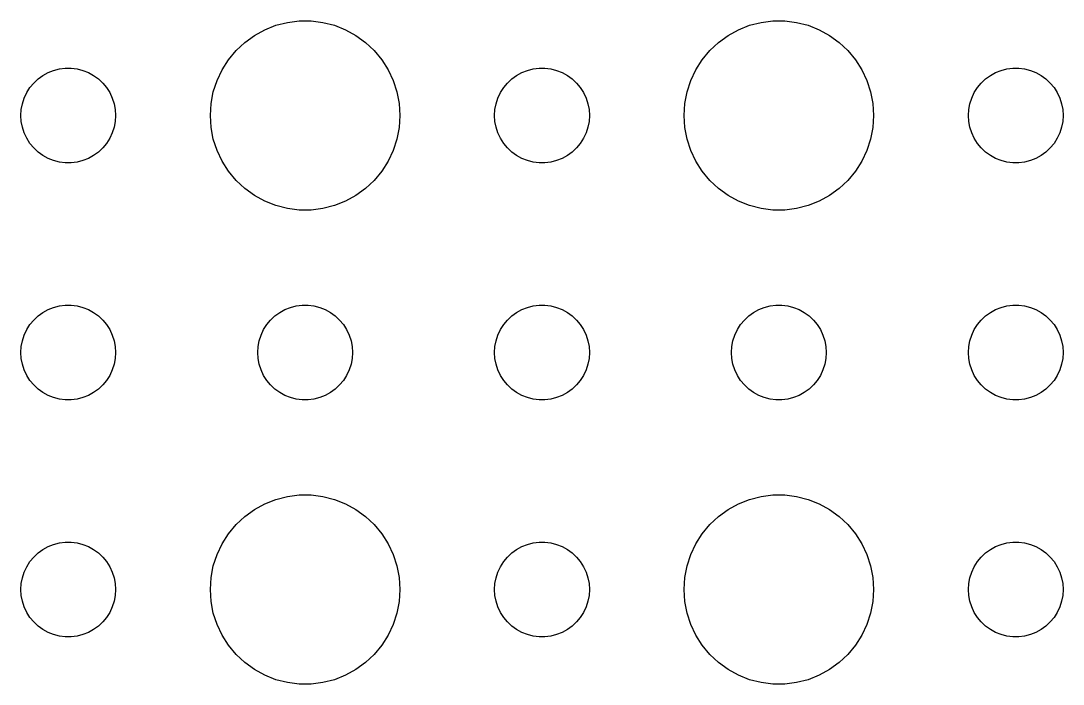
# Model space of a CAD drawing. Header units: metres. Extents: x -134 to 134, y -134 to 134.
# Drawn here: x 28.5 to 61.5, y 79.51 to 100.49 of the extents above; entities that cross this region are included whole.
import ezdxf

# ---------------------------------------------------------------- set-up
doc = ezdxf.new("R2010")
doc.units = ezdxf.units.M

msp = doc.modelspace()

# ---------------------------------------------------------------- linework, layer by layer
for p, q in [((36.2227, 100.214), (36.5729, 100.353)), ((36.5729, 100.353), (36.9379, 100.447)), ((36.9379, 100.447), (37.3116, 100.494)), ((37.3116, 100.494), (37.6884, 100.494)), ((37.6884, 100.494), (38.0621, 100.447)), ((38.0621, 100.447), (38.427, 100.353)), ((38.427, 100.353), (38.7773, 100.214)), ((51.2227, 100.214), (51.5729, 100.353)), ((51.5729, 100.353), (51.9379, 100.447)), ((51.9379, 100.447), (52.3116, 100.494)), ((52.3116, 100.494), (52.6884, 100.494)), ((52.6884, 100.494), (53.0621, 100.447)), ((53.0621, 100.447), (53.427, 100.353)), ((53.427, 100.353), (53.7773, 100.214)), ((35.5877, 99.8115), (35.8925, 100.033)), ((35.8925, 100.033), (36.2227, 100.214)), ((38.7773, 100.214), (39.1075, 100.033)), ((39.1075, 100.033), (39.4123, 99.8115)), ((50.5877, 99.8115), (50.8925, 100.033)), ((50.8925, 100.033), (51.2227, 100.214)), ((53.7773, 100.214), (54.1075, 100.033)), ((54.1075, 100.033), (54.4123, 99.8115)), ((35.3131, 99.5536), (35.5877, 99.8115)), ((39.4123, 99.8115), (39.6869, 99.5536)), ((50.3131, 99.5536), (50.5877, 99.8115)), ((54.4123, 99.8115), (54.6869, 99.5536)), ((35.0729, 99.2634), (35.3131, 99.5536)), ((39.6869, 99.5536), (39.927, 99.2634)), ((50.0729, 99.2634), (50.3131, 99.5536)), ((54.6869, 99.5536), (54.927, 99.2634)), ((34.8711, 98.9453), (35.0729, 99.2634)), ((39.927, 99.2634), (40.1289, 98.9453)), ((49.8711, 98.9453), (50.0729, 99.2634)), ((54.927, 99.2634), (55.1289, 98.9453)), ((29.0439, 98.6558), (29.1963, 98.7665)), ((29.1963, 98.7665), (29.3613, 98.8572)), ((29.3613, 98.8572), (29.5365, 98.9266)), ((29.5365, 98.9266), (29.7189, 98.9734)), ((29.7189, 98.9734), (29.9058, 98.997)), ((29.9058, 98.997), (30.0942, 98.997)), ((30.0942, 98.997), (30.2811, 98.9734)), ((30.2811, 98.9734), (30.4635, 98.9266)), ((30.4635, 98.9266), (30.6387, 98.8572)), ((30.6387, 98.8572), (30.8037, 98.7665)), ((30.8037, 98.7665), (30.9561, 98.6558)), ((34.7107, 98.6044), (34.8711, 98.9453)), ((40.1289, 98.9453), (40.2893, 98.6044)), ((44.0439, 98.6558), (44.1963, 98.7665)), ((44.1963, 98.7665), (44.3613, 98.8572)), ((44.3613, 98.8572), (44.5365, 98.9266)), ((44.5365, 98.9266), (44.7189, 98.9734)), ((44.7189, 98.9734), (44.9058, 98.997)), ((44.9058, 98.997), (45.0942, 98.997)), ((45.0942, 98.997), (45.2811, 98.9734)), ((45.2811, 98.9734), (45.4635, 98.9266)), ((45.4635, 98.9266), (45.6387, 98.8572)), ((45.6387, 98.8572), (45.8037, 98.7665)), ((45.8037, 98.7665), (45.9561, 98.6558)), ((49.7107, 98.6044), (49.8711, 98.9453)), ((55.1289, 98.9453), (55.2893, 98.6044)), ((59.0439, 98.6558), (59.1963, 98.7665)), ((59.1963, 98.7665), (59.3613, 98.8572)), ((59.3613, 98.8572), (59.5365, 98.9266)), ((59.5365, 98.9266), (59.7189, 98.9734)), ((59.7189, 98.9734), (59.9058, 98.997)), ((59.9058, 98.997), (60.0942, 98.997)), ((60.0942, 98.997), (60.2811, 98.9734)), ((60.2811, 98.9734), (60.4635, 98.9266)), ((60.4635, 98.9266), (60.6387, 98.8572)), ((60.6387, 98.8572), (60.8037, 98.7665)), ((60.8037, 98.7665), (60.9561, 98.6558)), ((28.6855, 98.2226), (28.7865, 98.3817)), ((28.7865, 98.3817), (28.9065, 98.5268)), ((28.9065, 98.5268), (29.0439, 98.6558)), ((30.9561, 98.6558), (31.0934, 98.5268)), ((31.0934, 98.5268), (31.2135, 98.3817)), ((31.2135, 98.3817), (31.3145, 98.2226)), ((34.5942, 98.2461), (34.7107, 98.6044)), ((40.2893, 98.6044), (40.4057, 98.2461)), ((43.6855, 98.2226), (43.7865, 98.3817)), ((43.7865, 98.3817), (43.9065, 98.5268)), ((43.9065, 98.5268), (44.0439, 98.6558)), ((45.9561, 98.6558), (46.0934, 98.5268)), ((46.0934, 98.5268), (46.2135, 98.3817)), ((46.2135, 98.3817), (46.3145, 98.2226)), ((49.5942, 98.2461), (49.7107, 98.6044)), ((55.2893, 98.6044), (55.4057, 98.2461)), ((58.6855, 98.2226), (58.7865, 98.3817)), ((58.7865, 98.3817), (58.9065, 98.5268)), ((58.9065, 98.5268), (59.0439, 98.6558)), ((60.9561, 98.6558), (61.0934, 98.5268)), ((61.0934, 98.5268), (61.2135, 98.3817)), ((61.2135, 98.3817), (61.3145, 98.2226)), ((28.5471, 97.873), (28.6053, 98.0522)), ((28.6053, 98.0522), (28.6855, 98.2226)), ((31.3145, 98.2226), (31.3947, 98.0522)), ((31.3947, 98.0522), (31.4529, 97.873)), ((34.5237, 97.876), (34.5942, 98.2461)), ((40.4057, 98.2461), (40.4763, 97.876)), ((43.5471, 97.873), (43.6053, 98.0522)), ((43.6053, 98.0522), (43.6855, 98.2226)), ((46.3145, 98.2226), (46.3947, 98.0522)), ((46.3947, 98.0522), (46.4529, 97.873)), ((49.5237, 97.876), (49.5942, 98.2461)), ((55.4057, 98.2461), (55.4763, 97.876)), ((58.5471, 97.873), (58.6053, 98.0522)), ((58.6053, 98.0522), (58.6855, 98.2226)), ((61.3145, 98.2226), (61.3947, 98.0522)), ((61.3947, 98.0522), (61.4529, 97.873)), ((28.5, 97.5), (28.5118, 97.688)), ((28.5118, 97.688), (28.5471, 97.873)), ((31.4529, 97.873), (31.4882, 97.688)), ((31.4882, 97.688), (31.5, 97.5)), ((34.5, 97.5), (34.5237, 97.876)), ((40.4763, 97.876), (40.5, 97.5)), ((43.5, 97.5), (43.5118, 97.688)), ((43.5118, 97.688), (43.5471, 97.873)), ((46.4529, 97.873), (46.4882, 97.688)), ((46.4882, 97.688), (46.5, 97.5)), ((49.5, 97.5), (49.5237, 97.876)), ((55.4763, 97.876), (55.5, 97.5)), ((58.5, 97.5), (58.5118, 97.688)), ((58.5118, 97.688), (58.5471, 97.873)), ((61.4529, 97.873), (61.4882, 97.688)), ((61.4882, 97.688), (61.5, 97.5)), ((28.5118, 97.312), (28.5, 97.5)), ((31.5, 97.5), (31.4882, 97.312)), ((34.5237, 97.124), (34.5, 97.5)), ((40.5, 97.5), (40.4763, 97.124)), ((43.5118, 97.312), (43.5, 97.5)), ((46.5, 97.5), (46.4882, 97.312)), ((49.5237, 97.124), (49.5, 97.5)), ((55.5, 97.5), (55.4763, 97.124)), ((58.5118, 97.312), (58.5, 97.5)), ((61.5, 97.5), (61.4882, 97.312)), ((28.5471, 97.127), (28.5118, 97.312)), ((28.6053, 96.9478), (28.5471, 97.127)), ((31.4529, 97.127), (31.3947, 96.9478)), ((31.4882, 97.312), (31.4529, 97.127)), ((34.5942, 96.7539), (34.5237, 97.124)), ((40.4763, 97.124), (40.4057, 96.7539)), ((43.5471, 97.127), (43.5118, 97.312)), ((43.6053, 96.9478), (43.5471, 97.127)), ((46.4529, 97.127), (46.3947, 96.9478)), ((46.4882, 97.312), (46.4529, 97.127)), ((49.5942, 96.7539), (49.5237, 97.124)), ((55.4763, 97.124), (55.4057, 96.7539)), ((58.5471, 97.127), (58.5118, 97.312)), ((58.6053, 96.9478), (58.5471, 97.127)), ((61.4529, 97.127), (61.3947, 96.9478)), ((61.4882, 97.312), (61.4529, 97.127)), ((28.6855, 96.7774), (28.6053, 96.9478)), ((28.7865, 96.6183), (28.6855, 96.7774)), ((31.3145, 96.7774), (31.2135, 96.6183)), ((31.3947, 96.9478), (31.3145, 96.7774)), ((34.7107, 96.3956), (34.5942, 96.7539)), ((40.4057, 96.7539), (40.2893, 96.3956)), ((43.6855, 96.7774), (43.6053, 96.9478)), ((43.7865, 96.6183), (43.6855, 96.7774)), ((46.3145, 96.7774), (46.2135, 96.6183)), ((46.3947, 96.9478), (46.3145, 96.7774)), ((49.7107, 96.3956), (49.5942, 96.7539)), ((55.4057, 96.7539), (55.2893, 96.3956)), ((58.6855, 96.7774), (58.6053, 96.9478)), ((58.7865, 96.6183), (58.6855, 96.7774)), ((61.3145, 96.7774), (61.2135, 96.6183)), ((61.3947, 96.9478), (61.3145, 96.7774)), ((28.9065, 96.4732), (28.7865, 96.6183)), ((29.0439, 96.3442), (28.9065, 96.4732)), ((31.0934, 96.4732), (30.9561, 96.3442)), ((31.2135, 96.6183), (31.0934, 96.4732)), ((34.8711, 96.0547), (34.7107, 96.3956)), ((40.2893, 96.3956), (40.1289, 96.0547)), ((43.9065, 96.4732), (43.7865, 96.6183)), ((44.0439, 96.3442), (43.9065, 96.4732)), ((46.0934, 96.4732), (45.9561, 96.3442)), ((46.2135, 96.6183), (46.0934, 96.4732)), ((49.8711, 96.0547), (49.7107, 96.3956)), ((55.2893, 96.3956), (55.1289, 96.0547)), ((58.9065, 96.4732), (58.7865, 96.6183)), ((59.0439, 96.3442), (58.9065, 96.4732)), ((61.0934, 96.4732), (60.9561, 96.3442)), ((61.2135, 96.6183), (61.0934, 96.4732)), ((29.1963, 96.2335), (29.0439, 96.3442)), ((29.3613, 96.1428), (29.1963, 96.2335)), ((29.5365, 96.0734), (29.3613, 96.1428)), ((29.7189, 96.0266), (29.5365, 96.0734)), ((30.4635, 96.0734), (30.2811, 96.0266)), ((30.6387, 96.1428), (30.4635, 96.0734)), ((30.8037, 96.2335), (30.6387, 96.1428)), ((30.9561, 96.3442), (30.8037, 96.2335)), ((35.0729, 95.7366), (34.8711, 96.0547)), ((40.1289, 96.0547), (39.927, 95.7366)), ((44.1963, 96.2335), (44.0439, 96.3442)), ((44.3613, 96.1428), (44.1963, 96.2335)), ((44.5365, 96.0734), (44.3613, 96.1428)), ((44.7189, 96.0266), (44.5365, 96.0734)), ((45.4635, 96.0734), (45.2811, 96.0266)), ((45.6387, 96.1428), (45.4635, 96.0734)), ((45.8037, 96.2335), (45.6387, 96.1428)), ((45.9561, 96.3442), (45.8037, 96.2335)), ((50.0729, 95.7366), (49.8711, 96.0547)), ((55.1289, 96.0547), (54.927, 95.7366)), ((59.1963, 96.2335), (59.0439, 96.3442)), ((59.3613, 96.1428), (59.1963, 96.2335)), ((59.5365, 96.0734), (59.3613, 96.1428)), ((59.7189, 96.0266), (59.5365, 96.0734)), ((60.4635, 96.0734), (60.2811, 96.0266)), ((60.6387, 96.1428), (60.4635, 96.0734)), ((60.8037, 96.2335), (60.6387, 96.1428)), ((60.9561, 96.3442), (60.8037, 96.2335)), ((29.9058, 96.003), (29.7189, 96.0266)), ((30.0942, 96.003), (29.9058, 96.003)), ((30.2811, 96.0266), (30.0942, 96.003)), ((35.3131, 95.4464), (35.0729, 95.7366)), ((39.927, 95.7366), (39.6869, 95.4464)), ((44.9058, 96.003), (44.7189, 96.0266)), ((45.0942, 96.003), (44.9058, 96.003)), ((45.2811, 96.0266), (45.0942, 96.003)), ((50.3131, 95.4464), (50.0729, 95.7366)), ((54.927, 95.7366), (54.6869, 95.4464)), ((59.9058, 96.003), (59.7189, 96.0266)), ((60.0942, 96.003), (59.9058, 96.003)), ((60.2811, 96.0266), (60.0942, 96.003)), ((35.5877, 95.1885), (35.3131, 95.4464)), ((39.6869, 95.4464), (39.4123, 95.1885)), ((50.5877, 95.1885), (50.3131, 95.4464)), ((54.6869, 95.4464), (54.4123, 95.1885)), ((35.8925, 94.967), (35.5877, 95.1885)), ((39.4123, 95.1885), (39.1075, 94.967)), ((50.8925, 94.967), (50.5877, 95.1885)), ((54.4123, 95.1885), (54.1075, 94.967)), ((36.2227, 94.7855), (35.8925, 94.967)), ((36.5729, 94.6468), (36.2227, 94.7855)), ((38.7773, 94.7855), (38.427, 94.6468)), ((39.1075, 94.967), (38.7773, 94.7855)), ((51.2227, 94.7855), (50.8925, 94.967)), ((51.5729, 94.6468), (51.2227, 94.7855)), ((53.7773, 94.7855), (53.427, 94.6468)), ((54.1075, 94.967), (53.7773, 94.7855)), ((36.9379, 94.5531), (36.5729, 94.6468)), ((37.3116, 94.5059), (36.9379, 94.5531)), ((37.6884, 94.5059), (37.3116, 94.5059)), ((38.0621, 94.5531), (37.6884, 94.5059)), ((38.427, 94.6468), (38.0621, 94.5531)), ((51.9379, 94.5531), (51.5729, 94.6468)), ((52.3116, 94.5059), (51.9379, 94.5531)), ((52.6884, 94.5059), (52.3116, 94.5059)), ((53.0621, 94.5531), (52.6884, 94.5059)), ((53.427, 94.6468), (53.0621, 94.5531)), ((29.3613, 91.3572), (29.5365, 91.4266)), ((29.5365, 91.4266), (29.7189, 91.4734)), ((29.7189, 91.4734), (29.9058, 91.497)), ((29.9058, 91.497), (30.0942, 91.497)), ((30.0942, 91.497), (30.2811, 91.4734)), ((30.2811, 91.4734), (30.4635, 91.4266)), ((30.4635, 91.4266), (30.6387, 91.3572)), ((36.8613, 91.3572), (37.0365, 91.4266)), ((37.0365, 91.4266), (37.2189, 91.4734)), ((37.2189, 91.4734), (37.4058, 91.497)), ((37.4058, 91.497), (37.5942, 91.497)), ((37.5942, 91.497), (37.7811, 91.4734)), ((37.7811, 91.4734), (37.9635, 91.4266)), ((37.9635, 91.4266), (38.1387, 91.3572)), ((44.3613, 91.3572), (44.5365, 91.4266)), ((44.5365, 91.4266), (44.7189, 91.4734)), ((44.7189, 91.4734), (44.9058, 91.497)), ((44.9058, 91.497), (45.0942, 91.497)), ((45.0942, 91.497), (45.2811, 91.4734)), ((45.2811, 91.4734), (45.4635, 91.4266)), ((45.4635, 91.4266), (45.6387, 91.3572)), ((51.8613, 91.3572), (52.0365, 91.4266)), ((52.0365, 91.4266), (52.2189, 91.4734)), ((52.2189, 91.4734), (52.4058, 91.497)), ((52.4058, 91.497), (52.5942, 91.497)), ((52.5942, 91.497), (52.7811, 91.4734)), ((52.7811, 91.4734), (52.9635, 91.4266)), ((52.9635, 91.4266), (53.1387, 91.3572)), ((59.3613, 91.3572), (59.5365, 91.4266)), ((59.5365, 91.4266), (59.7189, 91.4734)), ((59.7189, 91.4734), (59.9058, 91.497)), ((59.9058, 91.497), (60.0942, 91.497)), ((60.0942, 91.497), (60.2811, 91.4734)), ((60.2811, 91.4734), (60.4635, 91.4266)), ((60.4635, 91.4266), (60.6387, 91.3572)), ((28.9065, 91.0268), (29.0439, 91.1558)), ((29.0439, 91.1558), (29.1963, 91.2665)), ((29.1963, 91.2665), (29.3613, 91.3572)), ((30.6387, 91.3572), (30.8037, 91.2665)), ((30.8037, 91.2665), (30.9561, 91.1558)), ((30.9561, 91.1558), (31.0934, 91.0268)), ((36.4065, 91.0268), (36.5439, 91.1558)), ((36.5439, 91.1558), (36.6963, 91.2665)), ((36.6963, 91.2665), (36.8613, 91.3572)), ((38.1387, 91.3572), (38.3037, 91.2665)), ((38.3037, 91.2665), (38.4561, 91.1558)), ((38.4561, 91.1558), (38.5934, 91.0268)), ((43.9065, 91.0268), (44.0439, 91.1558)), ((44.0439, 91.1558), (44.1963, 91.2665)), ((44.1963, 91.2665), (44.3613, 91.3572)), ((45.6387, 91.3572), (45.8037, 91.2665)), ((45.8037, 91.2665), (45.9561, 91.1558)), ((45.9561, 91.1558), (46.0934, 91.0268)), ((51.4065, 91.0268), (51.5439, 91.1558)), ((51.5439, 91.1558), (51.6963, 91.2665)), ((51.6963, 91.2665), (51.8613, 91.3572)), ((53.1387, 91.3572), (53.3037, 91.2665)), ((53.3037, 91.2665), (53.4561, 91.1558)), ((53.4561, 91.1558), (53.5934, 91.0268)), ((58.9065, 91.0268), (59.0439, 91.1558)), ((59.0439, 91.1558), (59.1963, 91.2665)), ((59.1963, 91.2665), (59.3613, 91.3572)), ((60.6387, 91.3572), (60.8037, 91.2665)), ((60.8037, 91.2665), (60.9561, 91.1558)), ((60.9561, 91.1558), (61.0934, 91.0268)), ((28.6855, 90.7226), (28.7865, 90.8817)), ((28.7865, 90.8817), (28.9065, 91.0268)), ((31.0934, 91.0268), (31.2135, 90.8817)), ((31.2135, 90.8817), (31.3145, 90.7226)), ((36.1855, 90.7226), (36.2865, 90.8817)), ((36.2865, 90.8817), (36.4065, 91.0268)), ((38.5934, 91.0268), (38.7135, 90.8817)), ((38.7135, 90.8817), (38.8145, 90.7226)), ((43.6855, 90.7226), (43.7865, 90.8817)), ((43.7865, 90.8817), (43.9065, 91.0268)), ((46.0934, 91.0268), (46.2135, 90.8817)), ((46.2135, 90.8817), (46.3145, 90.7226)), ((51.1855, 90.7226), (51.2865, 90.8817)), ((51.2865, 90.8817), (51.4065, 91.0268)), ((53.5934, 91.0268), (53.7135, 90.8817)), ((53.7135, 90.8817), (53.8145, 90.7226)), ((58.6855, 90.7226), (58.7865, 90.8817)), ((58.7865, 90.8817), (58.9065, 91.0268)), ((61.0934, 91.0268), (61.2135, 90.8817)), ((61.2135, 90.8817), (61.3145, 90.7226)), ((28.5471, 90.373), (28.6053, 90.5522)), ((28.6053, 90.5522), (28.6855, 90.7226)), ((31.3145, 90.7226), (31.3947, 90.5522)), ((31.3947, 90.5522), (31.4529, 90.373)), ((36.0471, 90.373), (36.1053, 90.5522)), ((36.1053, 90.5522), (36.1855, 90.7226)), ((38.8145, 90.7226), (38.8947, 90.5522)), ((38.8947, 90.5522), (38.9529, 90.373)), ((43.5471, 90.373), (43.6053, 90.5522)), ((43.6053, 90.5522), (43.6855, 90.7226)), ((46.3145, 90.7226), (46.3947, 90.5522)), ((46.3947, 90.5522), (46.4529, 90.373)), ((51.0471, 90.373), (51.1053, 90.5522)), ((51.1053, 90.5522), (51.1855, 90.7226)), ((53.8145, 90.7226), (53.8947, 90.5522)), ((53.8947, 90.5522), (53.9529, 90.373)), ((58.5471, 90.373), (58.6053, 90.5522)), ((58.6053, 90.5522), (58.6855, 90.7226)), ((61.3145, 90.7226), (61.3947, 90.5522)), ((61.3947, 90.5522), (61.4529, 90.373)), ((28.5, 90), (28.5118, 90.188)), ((28.5118, 90.188), (28.5471, 90.373)), ((31.4529, 90.373), (31.4882, 90.188)), ((31.4882, 90.188), (31.5, 90)), ((36, 90), (36.0118, 90.188)), ((36.0118, 90.188), (36.0471, 90.373)), ((38.9529, 90.373), (38.9882, 90.188)), ((38.9882, 90.188), (39, 90)), ((43.5, 90), (43.5118, 90.188)), ((43.5118, 90.188), (43.5471, 90.373)), ((46.4529, 90.373), (46.4882, 90.188)), ((46.4882, 90.188), (46.5, 90)), ((51, 90), (51.0118, 90.188)), ((51.0118, 90.188), (51.0471, 90.373)), ((53.9529, 90.373), (53.9882, 90.188)), ((53.9882, 90.188), (54, 90)), ((58.5, 90), (58.5118, 90.188)), ((58.5118, 90.188), (58.5471, 90.373)), ((61.4529, 90.373), (61.4882, 90.188)), ((61.4882, 90.188), (61.5, 90)), ((28.5118, 89.812), (28.5, 90)), ((28.5471, 89.627), (28.5118, 89.812)), ((31.4882, 89.812), (31.4529, 89.627)), ((31.5, 90), (31.4882, 89.812)), ((36.0118, 89.812), (36, 90)), ((36.0471, 89.627), (36.0118, 89.812)), ((38.9882, 89.812), (38.9529, 89.627)), ((39, 90), (38.9882, 89.812)), ((43.5118, 89.812), (43.5, 90)), ((43.5471, 89.627), (43.5118, 89.812)), ((46.4882, 89.812), (46.4529, 89.627)), ((46.5, 90), (46.4882, 89.812)), ((51.0118, 89.812), (51, 90)), ((51.0471, 89.627), (51.0118, 89.812)), ((53.9882, 89.812), (53.9529, 89.627)), ((54, 90), (53.9882, 89.812)), ((58.5118, 89.812), (58.5, 90)), ((58.5471, 89.627), (58.5118, 89.812)), ((61.4882, 89.812), (61.4529, 89.627)), ((61.5, 90), (61.4882, 89.812)), ((28.6053, 89.4478), (28.5471, 89.627)), ((28.6855, 89.2774), (28.6053, 89.4478)), ((31.3947, 89.4478), (31.3145, 89.2774)), ((31.4529, 89.627), (31.3947, 89.4478)), ((36.1053, 89.4478), (36.0471, 89.627)), ((36.1855, 89.2774), (36.1053, 89.4478)), ((38.8947, 89.4478), (38.8145, 89.2774)), ((38.9529, 89.627), (38.8947, 89.4478)), ((43.6053, 89.4478), (43.5471, 89.627)), ((43.6855, 89.2774), (43.6053, 89.4478)), ((46.3947, 89.4478), (46.3145, 89.2774)), ((46.4529, 89.627), (46.3947, 89.4478)), ((51.1053, 89.4478), (51.0471, 89.627)), ((51.1855, 89.2774), (51.1053, 89.4478)), ((53.8947, 89.4478), (53.8145, 89.2774)), ((53.9529, 89.627), (53.8947, 89.4478)), ((58.6053, 89.4478), (58.5471, 89.627)), ((58.6855, 89.2774), (58.6053, 89.4478)), ((61.3947, 89.4478), (61.3145, 89.2774)), ((61.4529, 89.627), (61.3947, 89.4478)), ((28.7865, 89.1183), (28.6855, 89.2774)), ((28.9065, 88.9732), (28.7865, 89.1183)), ((31.2135, 89.1183), (31.0934, 88.9732)), ((31.3145, 89.2774), (31.2135, 89.1183)), ((36.2865, 89.1183), (36.1855, 89.2774)), ((36.4065, 88.9732), (36.2865, 89.1183)), ((38.7135, 89.1183), (38.5934, 88.9732)), ((38.8145, 89.2774), (38.7135, 89.1183)), ((43.7865, 89.1183), (43.6855, 89.2774)), ((43.9065, 88.9732), (43.7865, 89.1183)), ((46.2135, 89.1183), (46.0934, 88.9732)), ((46.3145, 89.2774), (46.2135, 89.1183)), ((51.2865, 89.1183), (51.1855, 89.2774)), ((51.4065, 88.9732), (51.2865, 89.1183)), ((53.7135, 89.1183), (53.5934, 88.9732)), ((53.8145, 89.2774), (53.7135, 89.1183)), ((58.7865, 89.1183), (58.6855, 89.2774)), ((58.9065, 88.9732), (58.7865, 89.1183)), ((61.2135, 89.1183), (61.0934, 88.9732)), ((61.3145, 89.2774), (61.2135, 89.1183)), ((29.0439, 88.8442), (28.9065, 88.9732)), ((29.1963, 88.7335), (29.0439, 88.8442)), ((30.9561, 88.8442), (30.8037, 88.7335)), ((31.0934, 88.9732), (30.9561, 88.8442)), ((36.5439, 88.8442), (36.4065, 88.9732)), ((36.6963, 88.7335), (36.5439, 88.8442)), ((38.4561, 88.8442), (38.3037, 88.7335)), ((38.5934, 88.9732), (38.4561, 88.8442)), ((44.0439, 88.8442), (43.9065, 88.9732)), ((44.1963, 88.7335), (44.0439, 88.8442)), ((45.9561, 88.8442), (45.8037, 88.7335)), ((46.0934, 88.9732), (45.9561, 88.8442)), ((51.5439, 88.8442), (51.4065, 88.9732)), ((51.6963, 88.7335), (51.5439, 88.8442)), ((53.4561, 88.8442), (53.3037, 88.7335)), ((53.5934, 88.9732), (53.4561, 88.8442)), ((59.0439, 88.8442), (58.9065, 88.9732)), ((59.1963, 88.7335), (59.0439, 88.8442)), ((60.9561, 88.8442), (60.8037, 88.7335)), ((61.0934, 88.9732), (60.9561, 88.8442)), ((29.3613, 88.6428), (29.1963, 88.7335)), ((29.5365, 88.5734), (29.3613, 88.6428)), ((29.7189, 88.5266), (29.5365, 88.5734)), ((29.9058, 88.503), (29.7189, 88.5266)), ((30.0942, 88.503), (29.9058, 88.503)), ((30.2811, 88.5266), (30.0942, 88.503)), ((30.4635, 88.5734), (30.2811, 88.5266)), ((30.6387, 88.6428), (30.4635, 88.5734)), ((30.8037, 88.7335), (30.6387, 88.6428)), ((36.8613, 88.6428), (36.6963, 88.7335)), ((37.0365, 88.5734), (36.8613, 88.6428)), ((37.2189, 88.5266), (37.0365, 88.5734)), ((37.4058, 88.503), (37.2189, 88.5266)), ((37.5942, 88.503), (37.4058, 88.503)), ((37.7811, 88.5266), (37.5942, 88.503)), ((37.9635, 88.5734), (37.7811, 88.5266)), ((38.1387, 88.6428), (37.9635, 88.5734)), ((38.3037, 88.7335), (38.1387, 88.6428)), ((44.3613, 88.6428), (44.1963, 88.7335)), ((44.5365, 88.5734), (44.3613, 88.6428)), ((44.7189, 88.5266), (44.5365, 88.5734)), ((44.9058, 88.503), (44.7189, 88.5266)), ((45.0942, 88.503), (44.9058, 88.503)), ((45.2811, 88.5266), (45.0942, 88.503)), ((45.4635, 88.5734), (45.2811, 88.5266)), ((45.6387, 88.6428), (45.4635, 88.5734)), ((45.8037, 88.7335), (45.6387, 88.6428)), ((51.8613, 88.6428), (51.6963, 88.7335)), ((52.0365, 88.5734), (51.8613, 88.6428)), ((52.2189, 88.5266), (52.0365, 88.5734)), ((52.4058, 88.503), (52.2189, 88.5266)), ((52.5942, 88.503), (52.4058, 88.503)), ((52.7811, 88.5266), (52.5942, 88.503)), ((52.9635, 88.5734), (52.7811, 88.5266)), ((53.1387, 88.6428), (52.9635, 88.5734)), ((53.3037, 88.7335), (53.1387, 88.6428)), ((59.3613, 88.6428), (59.1963, 88.7335)), ((59.5365, 88.5734), (59.3613, 88.6428)), ((59.7189, 88.5266), (59.5365, 88.5734)), ((59.9058, 88.503), (59.7189, 88.5266)), ((60.0942, 88.503), (59.9058, 88.503)), ((60.2811, 88.5266), (60.0942, 88.503)), ((60.4635, 88.5734), (60.2811, 88.5266)), ((60.6387, 88.6428), (60.4635, 88.5734)), ((60.8037, 88.7335), (60.6387, 88.6428)), ((36.9379, 85.4469), (37.3116, 85.4941)), ((37.3116, 85.4941), (37.6884, 85.4941)), ((37.6884, 85.4941), (38.0621, 85.4469)), ((51.9379, 85.4469), (52.3116, 85.4941)), ((52.3116, 85.4941), (52.6884, 85.4941)), ((52.6884, 85.4941), (53.0621, 85.4469)), ((35.8925, 85.033), (36.2227, 85.2145)), ((36.2227, 85.2145), (36.5729, 85.3532)), ((36.5729, 85.3532), (36.9379, 85.4469)), ((38.0621, 85.4469), (38.427, 85.3532)), ((38.427, 85.3532), (38.7773, 85.2145)), ((38.7773, 85.2145), (39.1075, 85.033)), ((50.8925, 85.033), (51.2227, 85.2145)), ((51.2227, 85.2145), (51.5729, 85.3532)), ((51.5729, 85.3532), (51.9379, 85.4469)), ((53.0621, 85.4469), (53.427, 85.3532)), ((53.427, 85.3532), (53.7773, 85.2145)), ((53.7773, 85.2145), (54.1075, 85.033)), ((35.3131, 84.5536), (35.5877, 84.8115)), ((35.5877, 84.8115), (35.8925, 85.033)), ((39.1075, 85.033), (39.4123, 84.8115)), ((39.4123, 84.8115), (39.6869, 84.5536)), ((50.3131, 84.5536), (50.5877, 84.8115)), ((50.5877, 84.8115), (50.8925, 85.033)), ((54.1075, 85.033), (54.4123, 84.8115)), ((54.4123, 84.8115), (54.6869, 84.5536)), ((35.0729, 84.2634), (35.3131, 84.5536)), ((39.6869, 84.5536), (39.927, 84.2634)), ((50.0729, 84.2634), (50.3131, 84.5536)), ((54.6869, 84.5536), (54.927, 84.2634)), ((34.8711, 83.9453), (35.0729, 84.2634)), ((39.927, 84.2634), (40.1289, 83.9453)), ((49.8711, 83.9453), (50.0729, 84.2634)), ((54.927, 84.2634), (55.1289, 83.9453)), ((29.1963, 83.7665), (29.3613, 83.8572)), ((29.3613, 83.8572), (29.5365, 83.9266)), ((29.5365, 83.9266), (29.7189, 83.9734)), ((29.7189, 83.9734), (29.9058, 83.997)), ((29.9058, 83.997), (30.0942, 83.997)), ((30.0942, 83.997), (30.2811, 83.9734)), ((30.2811, 83.9734), (30.4635, 83.9266)), ((30.4635, 83.9266), (30.6387, 83.8572)), ((30.6387, 83.8572), (30.8037, 83.7665)), ((34.7107, 83.6044), (34.8711, 83.9453)), ((40.1289, 83.9453), (40.2893, 83.6044)), ((44.1963, 83.7665), (44.3613, 83.8572)), ((44.3613, 83.8572), (44.5365, 83.9266)), ((44.5365, 83.9266), (44.7189, 83.9734)), ((44.7189, 83.9734), (44.9058, 83.997)), ((44.9058, 83.997), (45.0942, 83.997)), ((45.0942, 83.997), (45.2811, 83.9734)), ((45.2811, 83.9734), (45.4635, 83.9266)), ((45.4635, 83.9266), (45.6387, 83.8572)), ((45.6387, 83.8572), (45.8037, 83.7665)), ((49.7107, 83.6044), (49.8711, 83.9453)), ((55.1289, 83.9453), (55.2893, 83.6044)), ((59.1963, 83.7665), (59.3613, 83.8572)), ((59.3613, 83.8572), (59.5365, 83.9266)), ((59.5365, 83.9266), (59.7189, 83.9734)), ((59.7189, 83.9734), (59.9058, 83.997)), ((59.9058, 83.997), (60.0942, 83.997)), ((60.0942, 83.997), (60.2811, 83.9734)), ((60.2811, 83.9734), (60.4635, 83.9266)), ((60.4635, 83.9266), (60.6387, 83.8572)), ((60.6387, 83.8572), (60.8037, 83.7665)), ((28.7865, 83.3817), (28.9065, 83.5268)), ((28.9065, 83.5268), (29.0439, 83.6558)), ((29.0439, 83.6558), (29.1963, 83.7665)), ((30.8037, 83.7665), (30.9561, 83.6558)), ((30.9561, 83.6558), (31.0934, 83.5268)), ((31.0934, 83.5268), (31.2135, 83.3817)), ((34.5942, 83.2461), (34.7107, 83.6044)), ((40.2893, 83.6044), (40.4057, 83.2461)), ((43.7865, 83.3817), (43.9065, 83.5268)), ((43.9065, 83.5268), (44.0439, 83.6558)), ((44.0439, 83.6558), (44.1963, 83.7665)), ((45.8037, 83.7665), (45.9561, 83.6558)), ((45.9561, 83.6558), (46.0934, 83.5268)), ((46.0934, 83.5268), (46.2135, 83.3817)), ((49.5942, 83.2461), (49.7107, 83.6044)), ((55.2893, 83.6044), (55.4057, 83.2461)), ((58.7865, 83.3817), (58.9065, 83.5268)), ((58.9065, 83.5268), (59.0439, 83.6558)), ((59.0439, 83.6558), (59.1963, 83.7665)), ((60.8037, 83.7665), (60.9561, 83.6558)), ((60.9561, 83.6558), (61.0934, 83.5268)), ((61.0934, 83.5268), (61.2135, 83.3817)), ((28.6053, 83.0522), (28.6855, 83.2226)), ((28.6855, 83.2226), (28.7865, 83.3817)), ((31.2135, 83.3817), (31.3145, 83.2226)), ((31.3145, 83.2226), (31.3947, 83.0522)), ((34.5237, 82.876), (34.5942, 83.2461)), ((40.4057, 83.2461), (40.4763, 82.876)), ((43.6053, 83.0522), (43.6855, 83.2226)), ((43.6855, 83.2226), (43.7865, 83.3817)), ((46.2135, 83.3817), (46.3145, 83.2226)), ((46.3145, 83.2226), (46.3947, 83.0522)), ((49.5237, 82.876), (49.5942, 83.2461)), ((55.4057, 83.2461), (55.4763, 82.876)), ((58.6053, 83.0522), (58.6855, 83.2226)), ((58.6855, 83.2226), (58.7865, 83.3817)), ((61.2135, 83.3817), (61.3145, 83.2226)), ((61.3145, 83.2226), (61.3947, 83.0522)), ((28.5118, 82.688), (28.5471, 82.873)), ((28.5471, 82.873), (28.6053, 83.0522)), ((31.3947, 83.0522), (31.4529, 82.873)), ((31.4529, 82.873), (31.4882, 82.688)), ((34.5, 82.5), (34.5237, 82.876)), ((40.4763, 82.876), (40.5, 82.5)), ((43.5118, 82.688), (43.5471, 82.873)), ((43.5471, 82.873), (43.6053, 83.0522)), ((46.3947, 83.0522), (46.4529, 82.873)), ((46.4529, 82.873), (46.4882, 82.688)), ((49.5, 82.5), (49.5237, 82.876)), ((55.4763, 82.876), (55.5, 82.5)), ((58.5118, 82.688), (58.5471, 82.873)), ((58.5471, 82.873), (58.6053, 83.0522)), ((61.3947, 83.0522), (61.4529, 82.873)), ((61.4529, 82.873), (61.4882, 82.688)), ((28.5, 82.5), (28.5118, 82.688)), ((28.5118, 82.312), (28.5, 82.5)), ((31.4882, 82.688), (31.5, 82.5)), ((31.5, 82.5), (31.4882, 82.312)), ((34.5237, 82.124), (34.5, 82.5)), ((40.5, 82.5), (40.4763, 82.124)), ((43.5, 82.5), (43.5118, 82.688)), ((43.5118, 82.312), (43.5, 82.5)), ((46.4882, 82.688), (46.5, 82.5)), ((46.5, 82.5), (46.4882, 82.312)), ((49.5237, 82.124), (49.5, 82.5)), ((55.5, 82.5), (55.4763, 82.124)), ((58.5, 82.5), (58.5118, 82.688)), ((58.5118, 82.312), (58.5, 82.5)), ((61.4882, 82.688), (61.5, 82.5)), ((61.5, 82.5), (61.4882, 82.312)), ((28.5471, 82.127), (28.5118, 82.312)), ((31.4882, 82.312), (31.4529, 82.127)), ((43.5471, 82.127), (43.5118, 82.312)), ((46.4882, 82.312), (46.4529, 82.127)), ((58.5471, 82.127), (58.5118, 82.312)), ((61.4882, 82.312), (61.4529, 82.127)), ((28.6053, 81.9478), (28.5471, 82.127)), ((28.6855, 81.7774), (28.6053, 81.9478)), ((31.3947, 81.9478), (31.3145, 81.7774)), ((31.4529, 82.127), (31.3947, 81.9478)), ((34.5942, 81.7539), (34.5237, 82.124)), ((40.4763, 82.124), (40.4057, 81.7539)), ((43.6053, 81.9478), (43.5471, 82.127)), ((43.6855, 81.7774), (43.6053, 81.9478)), ((46.3947, 81.9478), (46.3145, 81.7774)), ((46.4529, 82.127), (46.3947, 81.9478)), ((49.5942, 81.7539), (49.5237, 82.124)), ((55.4763, 82.124), (55.4057, 81.7539)), ((58.6053, 81.9478), (58.5471, 82.127)), ((58.6855, 81.7774), (58.6053, 81.9478)), ((61.3947, 81.9478), (61.3145, 81.7774)), ((61.4529, 82.127), (61.3947, 81.9478)), ((28.7865, 81.6183), (28.6855, 81.7774)), ((28.9065, 81.4732), (28.7865, 81.6183)), ((31.2135, 81.6183), (31.0934, 81.4732)), ((31.3145, 81.7774), (31.2135, 81.6183)), ((34.7107, 81.3956), (34.5942, 81.7539)), ((40.4057, 81.7539), (40.2893, 81.3956)), ((43.7865, 81.6183), (43.6855, 81.7774)), ((43.9065, 81.4732), (43.7865, 81.6183)), ((46.2135, 81.6183), (46.0934, 81.4732)), ((46.3145, 81.7774), (46.2135, 81.6183)), ((49.7107, 81.3956), (49.5942, 81.7539)), ((55.4057, 81.7539), (55.2893, 81.3956)), ((58.7865, 81.6183), (58.6855, 81.7774)), ((58.9065, 81.4732), (58.7865, 81.6183)), ((61.2135, 81.6183), (61.0934, 81.4732)), ((61.3145, 81.7774), (61.2135, 81.6183)), ((29.0439, 81.3442), (28.9065, 81.4732)), ((29.1963, 81.2335), (29.0439, 81.3442)), ((29.3613, 81.1428), (29.1963, 81.2335)), ((30.8037, 81.2335), (30.6387, 81.1428)), ((30.9561, 81.3442), (30.8037, 81.2335)), ((31.0934, 81.4732), (30.9561, 81.3442)), ((34.8711, 81.0547), (34.7107, 81.3956)), ((40.2893, 81.3956), (40.1289, 81.0547)), ((44.0439, 81.3442), (43.9065, 81.4732)), ((44.1963, 81.2335), (44.0439, 81.3442)), ((44.3613, 81.1428), (44.1963, 81.2335)), ((45.8037, 81.2335), (45.6387, 81.1428)), ((45.9561, 81.3442), (45.8037, 81.2335)), ((46.0934, 81.4732), (45.9561, 81.3442)), ((49.8711, 81.0547), (49.7107, 81.3956)), ((55.2893, 81.3956), (55.1289, 81.0547)), ((59.0439, 81.3442), (58.9065, 81.4732)), ((59.1963, 81.2335), (59.0439, 81.3442)), ((59.3613, 81.1428), (59.1963, 81.2335)), ((60.8037, 81.2335), (60.6387, 81.1428)), ((60.9561, 81.3442), (60.8037, 81.2335)), ((61.0934, 81.4732), (60.9561, 81.3442)), ((29.5365, 81.0734), (29.3613, 81.1428)), ((29.7189, 81.0266), (29.5365, 81.0734)), ((29.9058, 81.003), (29.7189, 81.0266)), ((30.0942, 81.003), (29.9058, 81.003)), ((30.2811, 81.0266), (30.0942, 81.003)), ((30.4635, 81.0734), (30.2811, 81.0266)), ((30.6387, 81.1428), (30.4635, 81.0734)), ((35.0729, 80.7366), (34.8711, 81.0547)), ((40.1289, 81.0547), (39.927, 80.7366)), ((44.5365, 81.0734), (44.3613, 81.1428)), ((44.7189, 81.0266), (44.5365, 81.0734)), ((44.9058, 81.003), (44.7189, 81.0266)), ((45.0942, 81.003), (44.9058, 81.003)), ((45.2811, 81.0266), (45.0942, 81.003)), ((45.4635, 81.0734), (45.2811, 81.0266)), ((45.6387, 81.1428), (45.4635, 81.0734)), ((50.0729, 80.7366), (49.8711, 81.0547)), ((55.1289, 81.0547), (54.927, 80.7366)), ((59.5365, 81.0734), (59.3613, 81.1428)), ((59.7189, 81.0266), (59.5365, 81.0734)), ((59.9058, 81.003), (59.7189, 81.0266)), ((60.0942, 81.003), (59.9058, 81.003)), ((60.2811, 81.0266), (60.0942, 81.003)), ((60.4635, 81.0734), (60.2811, 81.0266)), ((60.6387, 81.1428), (60.4635, 81.0734)), ((35.3131, 80.4464), (35.0729, 80.7366)), ((39.927, 80.7366), (39.6869, 80.4464)), ((50.3131, 80.4464), (50.0729, 80.7366)), ((54.927, 80.7366), (54.6869, 80.4464)), ((35.5877, 80.1885), (35.3131, 80.4464)), ((39.6869, 80.4464), (39.4123, 80.1885)), ((50.5877, 80.1885), (50.3131, 80.4464)), ((54.6869, 80.4464), (54.4123, 80.1885)), ((35.8925, 79.967), (35.5877, 80.1885)), ((36.2227, 79.7855), (35.8925, 79.967)), ((39.1075, 79.967), (38.7773, 79.7855)), ((39.4123, 80.1885), (39.1075, 79.967)), ((50.8925, 79.967), (50.5877, 80.1885)), ((51.2227, 79.7855), (50.8925, 79.967)), ((54.1075, 79.967), (53.7773, 79.7855)), ((54.4123, 80.1885), (54.1075, 79.967)), ((36.5729, 79.6468), (36.2227, 79.7855)), ((36.9379, 79.5531), (36.5729, 79.6468)), ((37.3116, 79.5059), (36.9379, 79.5531)), ((38.0621, 79.5531), (37.6884, 79.5059)), ((38.427, 79.6468), (38.0621, 79.5531)), ((38.7773, 79.7855), (38.427, 79.6468)), ((51.5729, 79.6468), (51.2227, 79.7855)), ((51.9379, 79.5531), (51.5729, 79.6468)), ((52.3116, 79.5059), (51.9379, 79.5531)), ((53.0621, 79.5531), (52.6884, 79.5059)), ((53.427, 79.6468), (53.0621, 79.5531)), ((53.7773, 79.7855), (53.427, 79.6468)), ((37.6884, 79.5059), (37.3116, 79.5059)), ((52.6884, 79.5059), (52.3116, 79.5059))]:
    msp.add_line(p, q)

doc.saveas('drawing.dxf')
